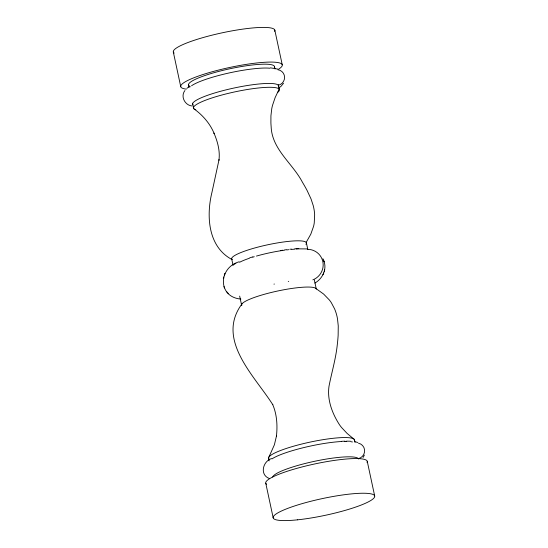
<?xml version="1.0" encoding="UTF-8"?>
<svg xmlns="http://www.w3.org/2000/svg" width="548" height="548" viewBox="0 0 548 548"><rect width="100%" height="100%" fill="white"/><g stroke="black" fill="none" stroke-linecap="round" stroke-linejoin="round"><path stroke-width="0.82" d="M239.168 261.786C218.549 267.458 217.227 296.982 240.867 299.085M314.894 283.063C322.272 278.918 326.978 269.726 324.046 261.444M324.258 271.424L324.683 269.479M223.317 278.521L223.653 277L223.406 278.089M322.93 274.788L323.765 272.918M224.235 275.082L224.886 273.644L224.427 274.644M268.863 457.169L274.397 444.784L276.521 435.797L276.425 436.338C277.624 425.584 276.952 414.295 272.596 404.273L272.781 404.705C254.786 376.065 215.364 339.726 241.99 303.873M279.144 89.118L275.11 97.654L272.486 105.449A49.224 48.395 -38.8 0 0 271.733 108.881L270.924 115.847L270.904 122.896A86.57 85.125 -38.8 0 0 271.13 126.424C271.808 149.426 292.666 163.352 302.503 182.374A157.427 154.789 -38.8 0 1 307.099 190.485L311.038 198.951L313.223 205.582A46.724 45.936 -38.8 0 1 314.648 214.809L314.244 222.974A37.928 37.291 -38.8 0 1 313.552 226.413L310.798 234.174L306.168 242.401M364.338 455.162L363.064 457.491M184.936 90.509C180.333 96.277 184.724 105.079 191.759 105.956M283.549 83.221L281.028 86.317L278.432 88.29M186.923 88.31L189.526 86.337M271.438 458.594C262.821 461.375 259.512 474.746 269.157 478.431M235.928 263.341L233.948 264.431M249.628 257.868L252.779 256.889M280.823 250.505L282.693 250.21M284.528 249.943L286.344 249.696M289.83 249.272L291.502 249.1M294.66 248.833L307.133 248.915M341.678 441.311L344.966 441.174M298.79 248.628L296.112 248.744L297.352 248.689M346.473 441.154L350.48 441.222M270.438 67.849L277.74 69.069M354.796 441.688L357.789 442.448M316.08 288.632L323.642 294.077L329.307 299.914A37.922 37.285 -38.8 0 1 331.341 302.736L334.602 308.887A46.409 45.635 -38.8 0 1 337.513 318.943L338.253 325.909L338.143 335.301A157.413 154.776 -38.8 0 1 337.294 344.658C335.842 358.741 331.711 372.332 329.019 386.182C326.998 399.752 332.204 413.418 339.438 424.686A49.224 48.402 -38.8 0 0 341.52 427.467L347.083 433.4L354.234 439.38M232.208 259.642C207.891 246.929 206.137 215.919 211.973 192.259L219.029 159.701L218.947 160.208C220.2 150.885 217.577 141.576 213.96 133.054L214.152 133.493C210.042 123.519 202.719 115.196 194.054 108.901M228.523 293.735L226.858 291.92M358.563 458.971L357.837 458.183A43.929 7.172 -12.1 0 0 312.271 461.793A43.929 7.172 -12.1 0 0 272.733 477.027M278.391 86.851A43.929 7.172 -12.1 0 0 278.589 85.824L277.788 84.803A43.929 7.172 -12.1 0 0 228.098 89.365A43.929 7.172 -12.1 0 0 193.136 104.976M322.895 258.697L324.176 261.828L323.539 260.067M223.954 286.556L224.461 287.933M274.808 30.113L282.241 64.78M367.242 461.272L374.674 495.947M274.438 66.472L274.966 68.945M278.329 84.632L279.391 89.584M354.481 439.845L355.015 442.325M306.387 242.812L307.798 249.415M314.346 279.959L316.299 289.043A38.202 6.24 -12.1 0 0 275.918 291.392A38.202 6.24 -12.1 0 0 241.832 305.599M231.701 258.957L233.119 265.561M239.668 296.105L241.613 305.188M188.567 85.036L189.094 87.516M192.458 103.202L193.519 108.155M268.609 458.416L269.137 460.889M173.326 52.053L180.758 86.728M265.759 483.22L273.192 517.887M189.279 85.926A43.929 7.172 -12.1 0 1 229.537 68.836A43.929 7.172 -12.1 0 1 274.281 67.548M195.807 109.723A43.929 7.172 -12.1 0 1 236.03 91.626A43.929 7.172 -12.1 0 1 277.37 92.591M190.293 86.831A43.929 7.172 -12.1 0 1 190.409 86.721M191.56 85.776A43.929 7.172 -12.1 0 1 228.379 73.124A43.929 7.172 -12.1 0 1 269.911 68.219M277.898 69.726A7.987 7.857 -38.8 0 1 278.316 85.262M174.168 53.101A51.916 8.48 -12.1 0 1 221.748 32.907A51.916 8.48 -12.1 0 1 274.623 31.387M186.306 89.132A51.916 8.48 -12.1 0 1 229.18 67.582A51.916 8.48 -12.1 0 1 278.617 69.171M231.92 259.368A38.202 6.24 -12.1 0 1 270.006 244.305A38.202 6.24 -12.1 0 1 305.894 244.278M273.966 284.131A35.942 5.87 -12.1 0 1 274.384 284.042M288.282 281.425A35.942 5.87 -12.1 0 1 288.707 281.357M239.592 262.273A35.942 5.87 -12.1 0 1 249.292 258.293M252.827 257.149A35.942 5.87 -12.1 0 1 254.272 256.711M256.443 256.074A35.942 5.87 -12.1 0 1 284.22 250.231M286.7 249.915A35.942 5.87 -12.1 0 1 288.686 249.683M291.7 249.402A35.942 5.87 -12.1 0 1 294.447 249.217M307.462 249.326A15.974 15.707 -38.8 0 1 312.846 279.864M269.321 459.306A43.929 7.172 -12.1 0 1 309.586 442.215A43.929 7.172 -12.1 0 1 354.323 440.928M266.602 484.268A51.916 8.48 -12.1 0 1 314.182 464.074A51.916 8.48 -12.1 0 1 367.057 462.553M358.508 443.209A7.987 7.857 -38.8 0 1 358.365 458.642M271.959 458.909A43.929 7.172 -12.1 0 1 341.541 441.517M344.63 441.414A43.929 7.172 -12.1 0 1 346.713 441.414M350.939 441.709A43.929 7.172 -12.1 0 1 352.412 441.976M297.413 519.84A51.916 8.48 -12.1 0 0 374.716 496.557A51.916 8.48 -12.1 0 0 299.681 504.359A51.916 8.48 -12.1 0 0 297.413 519.84"/></g></svg>
